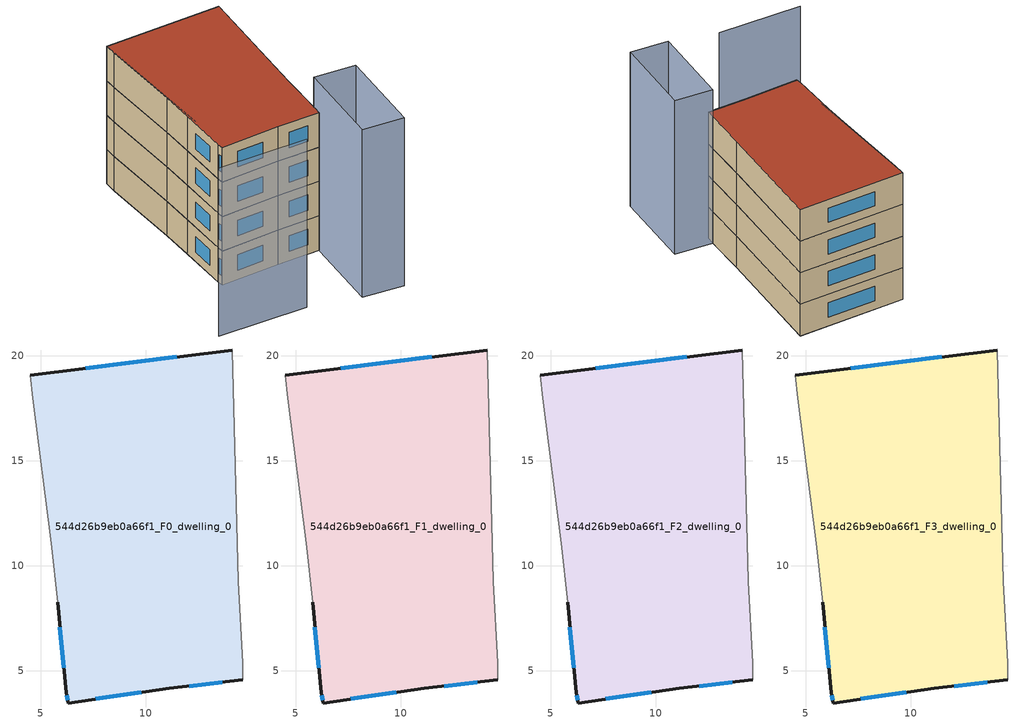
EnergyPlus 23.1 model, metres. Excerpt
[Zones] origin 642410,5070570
544d26b9eb0a66f1_F0_dwelling_0
 floor ground (EU_floor_Construction): 14.61,4.57 14.61,5.37 14.42,9.28 14.12,20.28 4.51,19.08 4.61,17.99 5.51,11.08 5.81,8.28 6.21,3.97 6.31,3.47 11.11,4.17 z0
 wall outside (EU_wall_Construction): 14.61,4.57 11.11,4.17 6.31,3.47 6.21,3.97 5.81,8.28 / 4.51,19.08 14.12,20.28 z0:3
 wall adiabatic (EU_wall_Construction): 5.81,8.28 5.51,11.08 4.61,17.99 4.51,19.08 / 14.12,20.28 14.42,9.28 14.61,5.37 14.61,4.57 z0:3
 window (EU_Window_Construction): 13.65,4.46 12.08,4.28 / 9.79,3.98 7.63,3.67 / 6.28,3.61 6.24,3.84 / 6.1,5.16 5.92,7.09 / 7.16,19.41 11.48,19.95 z0.83:2.17
544d26b9eb0a66f1_F1_dwelling_0
 floor to 544d26b9eb0a66f1_F0_dwelling_0 (EU_floor_Construction): 14.61,4.57 14.61,5.37 14.42,9.28 14.12,20.28 4.51,19.08 4.61,17.99 5.51,11.08 5.81,8.28 6.21,3.97 6.31,3.47 11.11,4.17 z3
 wall outside (EU_wall_Construction): 14.61,4.57 11.11,4.17 6.31,3.47 6.21,3.97 5.81,8.28 / 4.51,19.08 14.12,20.28 z3:6
 wall adiabatic (EU_wall_Construction): 5.81,8.28 5.51,11.08 4.61,17.99 4.51,19.08 / 14.12,20.28 14.42,9.28 14.61,5.37 14.61,4.57 z3:6
 window (EU_Window_Construction): 13.65,4.46 12.08,4.28 / 9.79,3.98 7.63,3.67 / 6.28,3.61 6.24,3.84 / 6.1,5.16 5.92,7.09 / 7.16,19.41 11.48,19.95 z3.83:5.17
544d26b9eb0a66f1_F2_dwelling_0
 floor to 544d26b9eb0a66f1_F1_dwelling_0 (EU_floor_Construction): 14.61,4.57 14.61,5.37 14.42,9.28 14.12,20.28 4.51,19.08 4.61,17.99 5.51,11.08 5.81,8.28 6.21,3.97 6.31,3.47 11.11,4.17 z6
 wall outside (EU_wall_Construction): 14.61,4.57 11.11,4.17 6.31,3.47 6.21,3.97 5.81,8.28 / 4.51,19.08 14.12,20.28 z6:9
 wall adiabatic (EU_wall_Construction): 5.81,8.28 5.51,11.08 4.61,17.99 4.51,19.08 / 14.12,20.28 14.42,9.28 14.61,5.37 14.61,4.57 z6:9
 window (EU_Window_Construction): 13.65,4.46 12.08,4.28 / 9.79,3.98 7.63,3.67 / 6.28,3.61 6.24,3.84 / 6.1,5.16 5.92,7.09 / 7.16,19.41 11.48,19.95 z6.83:8.17
544d26b9eb0a66f1_F3_dwelling_0
 floor to 544d26b9eb0a66f1_F2_dwelling_0 (EU_floor_Construction): 14.61,4.57 14.61,5.37 14.42,9.28 14.12,20.28 4.51,19.08 4.61,17.99 5.51,11.08 5.81,8.28 6.21,3.97 6.31,3.47 11.11,4.17 z9
 wall outside (EU_wall_Construction): 14.61,4.57 11.11,4.17 6.31,3.47 6.21,3.97 5.81,8.28 / 4.51,19.08 14.12,20.28 z9:12
 wall adiabatic (EU_wall_Construction): 5.81,8.28 5.51,11.08 4.61,17.99 4.51,19.08 / 14.12,20.28 14.42,9.28 14.61,5.37 14.61,4.57 z9:12
 window (EU_Window_Construction): 13.65,4.46 12.08,4.28 / 9.79,3.98 7.63,3.67 / 6.28,3.61 6.24,3.84 / 6.1,5.16 5.92,7.09 / 7.16,19.41 11.48,19.95 z9.83:11.17
 roof outside (EU_roof_Construction): 14.12,20.28 14.42,9.28 14.61,5.37 14.61,4.57 11.11,4.17 6.31,3.47 6.21,3.97 5.81,8.28 5.51,11.08 4.61,17.99 4.51,19.08 z12
shading: 4.51,19.09 6.03,7.43 z0:12; 3.19,-2.36 10.61,-1.73 / 14.78,-2.34 14.6,5.4 / 14.6,5.4 18.01,5.48 / 18.01,5.48 18.19,-2.26 / 18.19,-2.26 14.78,-2.34 z0:14.6
[Building]
EU S2 Campaign: North Axis=0; Terrain=City; Solar Distribution=FullExterior
[Site:Location]
Lyon-Bron: Latitude=45.75; Longitude=5; Time Zone=1; Elevation=198
[SizingPeriod:WeatherFileDays]
AnnualSizingPeriod: Begin Month=1; Begin Day of Month=1; End Month=12; End Day of Month=31; Day of Week for Start Day=Monday; Use Weather File Daylight Saving Period=No; Use Weather File Rain and Snow Indicators=No
[MATERIAL]
EU_InternalMass_Material: Roughness=MediumRough; Thickness=0.1; Conductivity=1; Density=1800; Specific Heat=900; Thermal Absorptance=0.9; Solar Absorptance=0.7; Visible Absorptance=0.7
[MATERIAL:NOMASS] Roughness=MediumRough; Thermal Absorptance=0.9; Solar Absorptance=0.7; Visible Absorptance=0.7
Name | Thermal Resistance
EU_wall_NoMass | 0.87146
EU_roof_NoMass | 0.842276
EU_floor_NoMass | 0.496999
[WINDOWMATERIAL:SIMPLEGLAZINGSYSTEM]
EU_Window_SimpleGlazing: UFactor=2.2525; Solar Heat Gain Coefficient=0.76; Visible Transmittance=0.76
[CONSTRUCTION]
EU_wall_Construction: EU_wall_NoMass
EU_roof_Construction: EU_roof_NoMass
EU_floor_Construction: EU_floor_NoMass
EU_InternalMass_Construction: EU_InternalMass_Material
EU_Window_Construction: EU_Window_SimpleGlazing
[ZONE] Type=1; Multiplier=1; Ceiling Height=autocalculate; Floor Area=autocalculate; Part of Total Floor Area=Yes
Name | Volume
544d26b9eb0a66f1_F0_dwelling_0 | 421.98
544d26b9eb0a66f1_F1_dwelling_0; 544d26b9eb0a66f1_F2_dwelling_0 | 421.979
544d26b9eb0a66f1_F3_dwelling_0 | 843.958
[INTERNALMASS] Construction=EU_InternalMass_Construction; Surface Area=140.66
Name | Zone or ZoneList
544d26b9eb0a66f1_F0_dwelling_0_EU_InternalMass | 544d26b9eb0a66f1_F0_dwelling_0
544d26b9eb0a66f1_F1_dwelling_0_EU_InternalMass | 544d26b9eb0a66f1_F1_dwelling_0
544d26b9eb0a66f1_F2_dwelling_0_EU_InternalMass | 544d26b9eb0a66f1_F2_dwelling_0
544d26b9eb0a66f1_F3_dwelling_0_EU_InternalMass | 544d26b9eb0a66f1_F3_dwelling_0
[OTHEREQUIPMENT] Fuel Type=Electricity; Design Level Calculation Method=Watts/Area; Power per Zone Floor Area=1; Fraction Latent=0; Fraction Radiant=0; Fraction Lost=0; Carbon Dioxide Generation Rate=0; EndUse Subcategory=EU_Step8_InternalGains
Name | Zone or ZoneList or Space or SpaceList | Schedule
EU_Step8_InternalGain_544d26b9eb0a66f1_F0_dwelling_0_f000 | 544d26b9eb0a66f1_F0_dwelling_0 | EU_Step8_GainSchedule_544d26b9eb0a66f1_F0_dwelling_0_f000
EU_Step8_InternalGain_544d26b9eb0a66f1_F1_dwelling_0_f000 | 544d26b9eb0a66f1_F1_dwelling_0 | EU_Step8_GainSchedule_544d26b9eb0a66f1_F1_dwelling_0_f000
EU_Step8_InternalGain_544d26b9eb0a66f1_F2_dwelling_0_f000 | 544d26b9eb0a66f1_F2_dwelling_0 | EU_Step8_GainSchedule_544d26b9eb0a66f1_F2_dwelling_0_f000
EU_Step8_InternalGain_544d26b9eb0a66f1_F3_dwelling_0_f000 | 544d26b9eb0a66f1_F3_dwelling_0 | EU_Step8_GainSchedule_544d26b9eb0a66f1_F3_dwelling_0_f000
[ZONEVENTILATION:DESIGNFLOWRATE] Schedule=EU_AlwaysOn; Design Flow Rate Calculation Method=AirChanges/Hour; Air Changes per Hour=0.425; Ventilation Type=Natural; Fan Pressure Rise=0; Fan Total Efficiency=1; Constant Term Coefficient=1; Temperature Term Coefficient=0; Velocity Term Coefficient=0; Velocity Squared Term Coefficient=0; Minimum Indoor Temperature=-100; Maximum Indoor Temperature=100; Delta Temperature=-100; Minimum Outdoor Temperature=-100; Maximum Outdoor Temperature=100; Maximum Wind Speed=40
Name | Zone or ZoneList or Space or SpaceList
EU_ConstantAir_544d26b9eb0a66f1_F0_dwelling_0 | 544d26b9eb0a66f1_F0_dwelling_0
EU_ConstantAir_544d26b9eb0a66f1_F1_dwelling_0 | 544d26b9eb0a66f1_F1_dwelling_0
EU_ConstantAir_544d26b9eb0a66f1_F2_dwelling_0 | 544d26b9eb0a66f1_F2_dwelling_0
EU_ConstantAir_544d26b9eb0a66f1_F3_dwelling_0 | 544d26b9eb0a66f1_F3_dwelling_0
[HVACTEMPLATE:THERMOSTAT] Constant Heating Setpoint=20; Constant Cooling Setpoint=50
EU_HeatOnly_544d26b9eb0a66f1_F0_dwelling_0; EU_HeatOnly_544d26b9eb0a66f1_F1_dwelling_0; EU_HeatOnly_544d26b9eb0a66f1_F2_dwelling_0; EU_HeatOnly_544d26b9eb0a66f1_F3_dwelling_0
[HVACTEMPLATE:ZONE:IDEALLOADSAIRSYSTEM] System Availability Schedule=EU_AlwaysOn; Maximum Heating Supply Air Temperature=50; Minimum Cooling Supply Air Temperature=13; Maximum Heating Supply Air Humidity Ratio=0.0156; Minimum Cooling Supply Air Humidity Ratio=0.0077; Heating Limit=NoLimit; Cooling Limit=NoLimit; Heating Availability Schedule=EU_AlwaysOn; Cooling Availability Schedule=EU_CoolingOff; Dehumidification Control Type=ConstantSensibleHeatRatio; Cooling Sensible Heat Ratio=0.7; Dehumidification Setpoint=60; Humidification Control Type=None; Humidification Setpoint=30; Outdoor Air Method=None; Outdoor Air Flow Rate per Person=0.00944; Outdoor Air Flow Rate per Zone Floor Area=0; Outdoor Air Flow Rate per Zone=0; Demand Controlled Ventilation Type=None; Outdoor Air Economizer Type=NoEconomizer; Heat Recovery Type=None; Sensible Heat Recovery Effectiveness=0.7; Latent Heat Recovery Effectiveness=0.65
Name | Template Thermostat
544d26b9eb0a66f1_F0_dwelling_0 | EU_HeatOnly_544d26b9eb0a66f1_F0_dwelling_0
544d26b9eb0a66f1_F1_dwelling_0 | EU_HeatOnly_544d26b9eb0a66f1_F1_dwelling_0
544d26b9eb0a66f1_F2_dwelling_0 | EU_HeatOnly_544d26b9eb0a66f1_F2_dwelling_0
544d26b9eb0a66f1_F3_dwelling_0 | EU_HeatOnly_544d26b9eb0a66f1_F3_dwelling_0
[SIZING:ZONE] Zone Cooling Design Supply Air Temperature Input Method=SupplyAirTemperature; Zone Cooling Design Supply Air Temperature=13; Zone Heating Design Supply Air Temperature Input Method=SupplyAirTemperature; Zone Heating Design Supply Air Temperature=50; Zone Cooling Design Supply Air Humidity Ratio=0.008; Zone Heating Design Supply Air Humidity Ratio=0.008; Cooling Design Air Flow Method=DesignDay; Cooling Design Air Flow Rate=0; Cooling Minimum Air Flow per Zone Floor Area=0.000762; Cooling Minimum Air Flow=0; Cooling Minimum Air Flow Fraction=0.2; Heating Design Air Flow Method=DesignDay; Heating Design Air Flow Rate=0; Heating Maximum Air Flow per Zone Floor Area=0.002032; Heating Maximum Air Flow=0.141576; Heating Maximum Air Flow Fraction=0.3; Account for Dedicated Outdoor Air System=No; Dedicated Outdoor Air System Control Strategy=NeutralSupplyAir; Dedicated Outdoor Air Low Setpoint Temperature for Design=autosize; Dedicated Outdoor Air High Setpoint Temperature for Design=autosize; Zone Load Sizing Method=Sensible Load Only No Latent Load; Zone Latent Cooling Design Supply Air Humidity Ratio Input Method=HumidityRatioDifference; Zone Cooling Design Supply Air Humidity Ratio Difference=0.005; Zone Latent Heating Design Supply Air Humidity Ratio Input Method=HumidityRatioDifference; Zone Humidification Design Supply Air Humidity Ratio Difference=0.005
544d26b9eb0a66f1_F0_dwelling_0; 544d26b9eb0a66f1_F1_dwelling_0; 544d26b9eb0a66f1_F2_dwelling_0; 544d26b9eb0a66f1_F3_dwelling_0
[SCHEDULE:CONSTANT]
Name | Hourly Value
EU_AlwaysOn | 1
EU_CoolingOff | 0
[SCHEDULE:FILE] Column Number=1; Rows to Skip at Top=0; Number of Hours of Data=8760; Column Separator=Comma; Interpolate to Timestep=No; Minutes per Item=60; Adjust Schedule for Daylight Savings=Yes
Name | File
EU_Step8_GainSchedule_544d26b9eb0a66f1_F0_dwelling_0_f000 | ../../schedules/544d26b9eb0a66f1/544d26b9eb0a66f1_F0_dwelling_0_f000_gain.csv
EU_Step8_GainSchedule_544d26b9eb0a66f1_F1_dwelling_0_f000 | ../../schedules/544d26b9eb0a66f1/544d26b9eb0a66f1_F1_dwelling_0_f000_gain.csv
EU_Step8_GainSchedule_544d26b9eb0a66f1_F2_dwelling_0_f000 | ../../schedules/544d26b9eb0a66f1/544d26b9eb0a66f1_F2_dwelling_0_f000_gain.csv
EU_Step8_GainSchedule_544d26b9eb0a66f1_F3_dwelling_0_f000 | ../../schedules/544d26b9eb0a66f1/544d26b9eb0a66f1_F3_dwelling_0_f000_gain.csv
